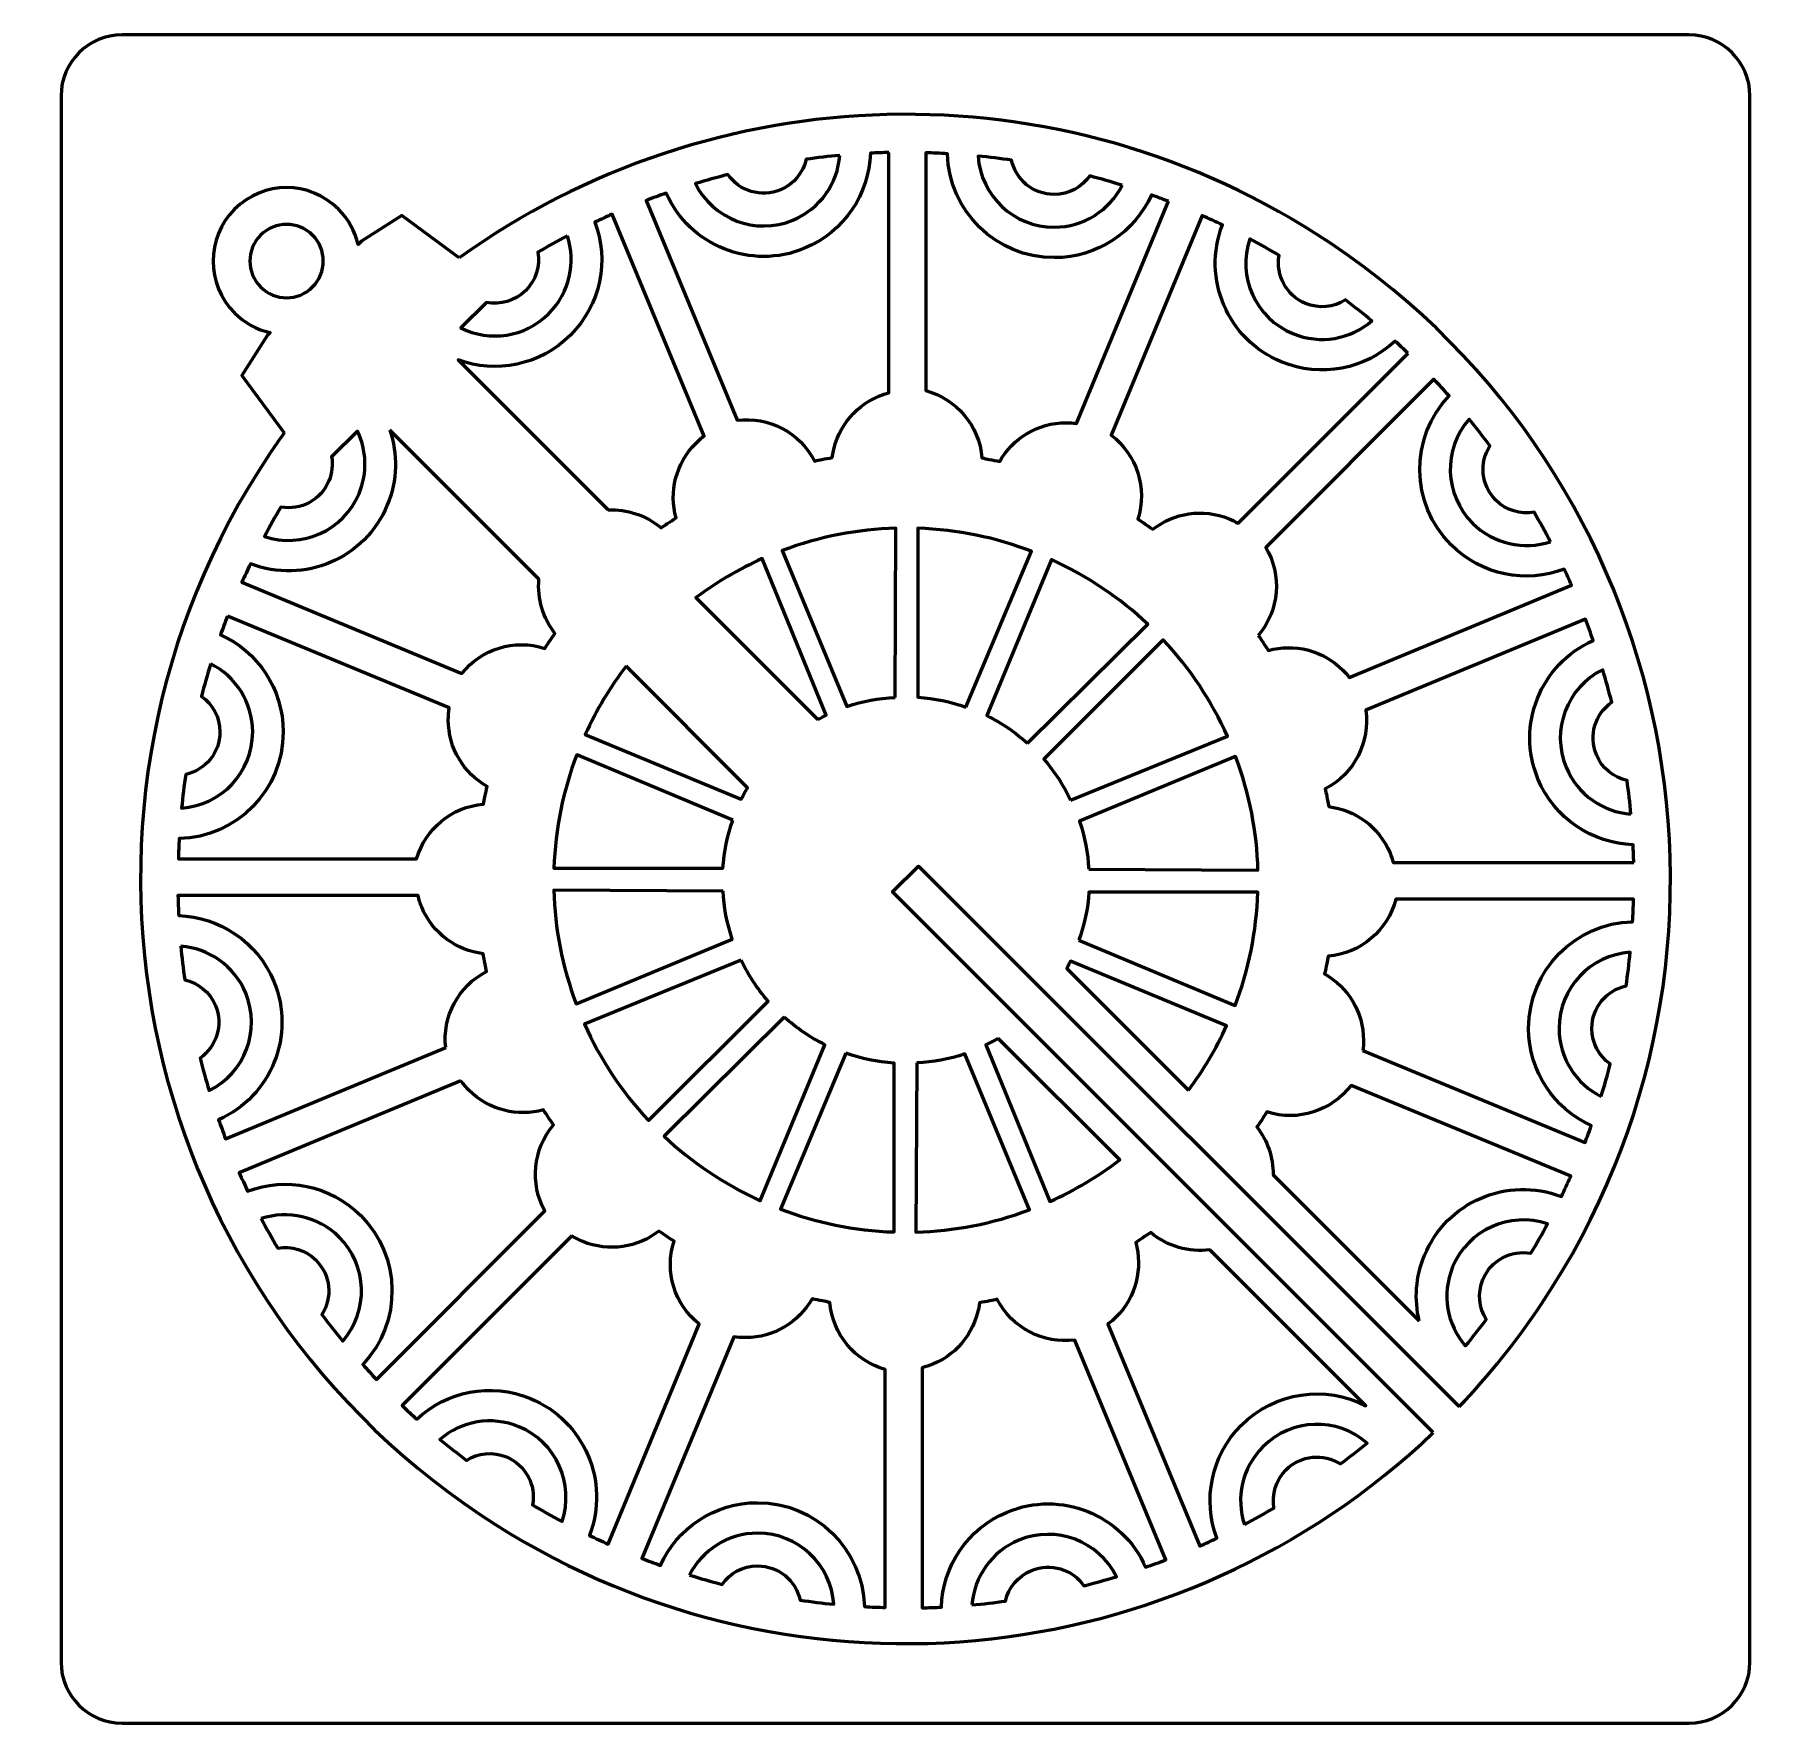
# Model space of a CAD drawing. Header units: centimetres. Extents: x -7.1 to 7.1, y -6.9 to 6.9.
import ezdxf

# ---------------------------------------------------------------- set-up
doc = ezdxf.new("R2010")
doc.units = ezdxf.units.CM
doc.header["$MEASUREMENT"] = 0
doc.layers.add('Layer 1', color=7, linetype='Continuous')

msp = doc.modelspace()

# ---------------------------------------------------------------- linework, layer by layer
at = {"layer": 'Layer 1', "color": 1, "lineweight": 53}
msp.add_open_spline([(-6.9, -6.4), (-6.9, -6.4), (-6.9, 6.4), (-6.9, 6.4), (-6.9, 6.4), (-6.9, 6.67609), (-6.67609, 6.9), (-6.4, 6.9), (-6.4, 6.9), (-6.4, 6.9), (6.4, 6.9), (6.4, 6.9), (6.4, 6.9), (6.67609, 6.9), (6.9, 6.67609), (6.9, 6.4), (6.9, 6.4), (6.9, 6.4), (6.9, -6.4), (6.9, -6.4), (6.9, -6.4), (6.9, -6.67609), (6.67609, -6.9), (6.4, -6.9), (6.4, -6.9), (6.4, -6.9), (-6.4, -6.9), (-6.4, -6.9), (-6.4, -6.9), (-6.67609, -6.9), (-6.9, -6.67609), (-6.9, -6.4)], degree=3, knots=[0, 0, 0, 0, 0.11111111, 0.11111111, 0.11111111, 0.11111111, 0.22222222, 0.22222222, 0.22222222, 0.22222222, 0.33333333, 0.33333333, 0.33333333, 0.33333333, 0.44444444, 0.44444444, 0.44444444, 0.44444444, 0.55555556, 0.55555556, 0.55555556, 0.55555556, 0.66666667, 0.66666667, 0.66666667, 0.66666667, 0.77777778, 0.77777778, 0.77777778, 0.77777778, 1, 1, 1, 1], dxfattribs=at)
at = {"layer": 'Layer 1', "color": 3, "lineweight": 53}
for points in [[(4.52467, -4.31255), (4.76829, -4.05638), (4.99361, -3.77625), (5.19668, -3.47233), (5.19668, -3.47233), (7.11407, -0.60276), (6.34188, 3.27929), (3.47232, 5.19667), (3.47232, 5.19667), (1.24516, 6.68481), (-1.59176, 6.55254), (-3.64675, 5.07719)], [(-5.07625, 3.64548), (-5.11711, 3.58853), (-5.15745, 3.53103), (-5.19668, 3.47231), (-5.19668, 3.47231), (-7.11407, 0.60273), (-6.34188, -3.27931), (-3.47232, -5.19669), (-3.47232, -5.19669), (-0.99298, -6.85332), (2.24196, -6.50185), (4.31269, -4.52484)]]:
    msp.add_open_spline(points, degree=3, knots=[0, 0, 0, 0, 0.25, 0.25, 0.25, 0.25, 0.5, 0.5, 0.5, 0.5, 1, 1, 1, 1], dxfattribs=at)
at = {"layer": 'Layer 1', "lineweight": 53}
for points, knots in [([(-0.135, 5.93775), (-0.135, 5.93775), (-0.135, 3.97382), (-0.135, 3.97382), (-0.135, 3.97382), (-0.16273, 3.96662), (-0.1903, 3.95743), (-0.21753, 3.94615), (-0.21753, 3.94615), (-0.43295, 3.85693), (-0.57172, 3.66089), (-0.59796, 3.44484), (-0.59796, 3.44484), (-0.6264, 3.43985), (-0.65486, 3.43451), (-0.68328, 3.4288), (-0.68328, 3.4288), (-0.7033, 3.42479), (-0.72331, 3.42058), (-0.74331, 3.41621), (-0.74331, 3.41621), (-0.86427, 3.65184), (-1.11941, 3.78148), (-1.37454, 3.74959), (-1.37454, 3.74959), (-1.37454, 3.74959), (-2.11876, 5.54629), (-2.11876, 5.54629), (-2.11876, 5.54629), (-2.06445, 5.56705), (-2.01001, 5.58696), (-1.95548, 5.60603), (-1.95548, 5.60603), (-1.7639, 5.1753), (-1.26269, 4.97345), (-0.82456, 5.15494), (-0.82456, 5.15494), (-0.49809, 5.29017), (-0.29736, 5.60075), (-0.28626, 5.93235), (-0.28626, 5.93235), (-0.23579, 5.93479), (-0.18537, 5.9366), (-0.135, 5.93775)], [0, 0, 0, 0, 0.08333333, 0.08333333, 0.08333333, 0.08333333, 0.16666667, 0.16666667, 0.16666667, 0.16666667, 0.25, 0.25, 0.25, 0.25, 0.33333333, 0.33333333, 0.33333333, 0.33333333, 0.41666667, 0.41666667, 0.41666667, 0.41666667, 0.5, 0.5, 0.5, 0.5, 0.58333333, 0.58333333, 0.58333333, 0.58333333, 0.66666667, 0.66666667, 0.66666667, 0.66666667, 0.75, 0.75, 0.75, 0.75, 0.83333333, 0.83333333, 0.83333333, 0.83333333, 1, 1, 1, 1]), ([(-0.53674, 5.91475), (-0.55378, 5.68762), (-0.69511, 5.47818), (-0.91989, 5.38506), (-0.91989, 5.38506), (-1.22481, 5.25879), (-1.57248, 5.39237), (-1.71678, 5.68381), (-1.71678, 5.68381), (-1.6283, 5.71065), (-1.53958, 5.73513), (-1.4507, 5.75768), (-1.4507, 5.75768), (-1.35728, 5.62313), (-1.17977, 5.56691), (-1.02225, 5.63215), (-1.02225, 5.63215), (-0.91115, 5.67817), (-0.83577, 5.77396), (-0.81119, 5.88298), (-0.81119, 5.88298), (-0.7197, 5.89574), (-0.6282, 5.90639), (-0.53674, 5.91475)], [0, 0, 0, 0, 0.14285714, 0.14285714, 0.14285714, 0.14285714, 0.28571429, 0.28571429, 0.28571429, 0.28571429, 0.42857143, 0.42857143, 0.42857143, 0.42857143, 0.57142857, 0.57142857, 0.57142857, 0.57142857, 0.71428571, 0.71428571, 0.71428571, 0.71428571, 1, 1, 1, 1]), ([(2.14828, 5.53917), (2.14828, 5.53917), (1.39642, 3.72399), (1.39642, 3.72399), (1.39642, 3.72399), (1.36914, 3.72764), (1.34132, 3.72955), (1.31303, 3.72955), (1.31303, 3.72955), (1.07988, 3.72954), (0.87665, 3.60153), (0.76974, 3.41197), (0.76974, 3.41197), (0.74154, 3.41825), (0.7132, 3.4242), (0.68476, 3.4298), (0.68476, 3.4298), (0.66472, 3.43376), (0.64464, 3.43753), (0.62448, 3.44113), (0.62448, 3.44113), (0.60279, 3.7065), (0.41486, 3.92483), (0.165, 3.99178), (0.165, 3.99178), (0.165, 3.99178), (0.165, 5.93556), (0.165, 5.93556), (0.165, 5.93556), (0.22444, 5.93396), (0.28363, 5.93148), (0.3426, 5.92815), (0.3426, 5.92815), (0.35476, 5.45689), (0.74057, 5.07861), (1.21481, 5.07861), (1.21481, 5.07861), (1.56817, 5.07861), (1.87249, 5.28875), (2.00963, 5.59084), (2.00963, 5.59084), (2.05613, 5.57417), (2.10234, 5.55694), (2.14828, 5.53917)], [0, 0, 0, 0, 0.08333333, 0.08333333, 0.08333333, 0.08333333, 0.16666667, 0.16666667, 0.16666667, 0.16666667, 0.25, 0.25, 0.25, 0.25, 0.33333333, 0.33333333, 0.33333333, 0.33333333, 0.41666667, 0.41666667, 0.41666667, 0.41666667, 0.5, 0.5, 0.5, 0.5, 0.58333333, 0.58333333, 0.58333333, 0.58333333, 0.66666667, 0.66666667, 0.66666667, 0.66666667, 0.75, 0.75, 0.75, 0.75, 0.83333333, 0.83333333, 0.83333333, 0.83333333, 1, 1, 1, 1]), ([(1.77148, 5.67044), (1.66881, 5.46714), (1.45811, 5.32771), (1.21478, 5.32771), (1.21478, 5.32771), (0.88475, 5.32772), (0.61469, 5.58417), (0.5929, 5.90866), (0.5929, 5.90866), (0.68492, 5.89962), (0.77626, 5.88826), (0.86698, 5.87509), (0.86698, 5.87509), (0.90181, 5.71503), (1.0443, 5.59516), (1.21478, 5.59516), (1.21478, 5.59516), (1.33504, 5.59515), (1.44134, 5.65481), (1.50576, 5.74612), (1.50576, 5.74612), (1.59518, 5.72289), (1.68379, 5.69771), (1.77148, 5.67044)], [0, 0, 0, 0, 0.14285714, 0.14285714, 0.14285714, 0.14285714, 0.28571429, 0.28571429, 0.28571429, 0.28571429, 0.42857143, 0.42857143, 0.42857143, 0.42857143, 0.57142857, 0.57142857, 0.57142857, 0.57142857, 0.71428571, 0.71428571, 0.71428571, 0.71428571, 1, 1, 1, 1]), ([(-3.64675, 5.07719), (-3.64675, 5.07719), (-4.11494, 5.42309), (-4.11494, 5.42309), (-4.11494, 5.42309), (-4.11494, 5.42309), (-4.44446, 5.2138), (-4.44446, 5.2138), (-4.44446, 5.2138), (-4.44446, 5.2138), (-4.47244, 5.18583), (-4.47244, 5.18583), (-4.47244, 5.18583), (-4.49679, 5.29186), (-4.55022, 5.39258), (-4.63282, 5.47517), (-4.63282, 5.47517), (-4.86709, 5.70944), (-5.24706, 5.70943), (-5.48135, 5.47515), (-5.48135, 5.47515), (-5.71561, 5.24088), (-5.71561, 4.86091), (-5.48135, 4.62665), (-5.48135, 4.62665), (-5.39875, 4.54405), (-5.29804, 4.49061), (-5.192, 4.46626), (-5.192, 4.46626), (-5.192, 4.46626), (-5.21377, 4.44449), (-5.21377, 4.44449), (-5.21377, 4.44449), (-5.21377, 4.44449), (-5.42309, 4.11493), (-5.42309, 4.11493), (-5.42309, 4.11493), (-5.42309, 4.11493), (-5.07625, 3.64548), (-5.07625, 3.64548)], [0, 0, 0, 0, 0.09090909, 0.09090909, 0.09090909, 0.09090909, 0.18181818, 0.18181818, 0.18181818, 0.18181818, 0.27272727, 0.27272727, 0.27272727, 0.27272727, 0.36363636, 0.36363636, 0.36363636, 0.36363636, 0.45454545, 0.45454545, 0.45454545, 0.45454545, 0.54545455, 0.54545455, 0.54545455, 0.54545455, 0.63636364, 0.63636364, 0.63636364, 0.63636364, 0.72727273, 0.72727273, 0.72727273, 0.72727273, 0.81818182, 0.81818182, 0.81818182, 0.81818182, 1, 1, 1, 1]), ([(-2.42975, 3.01664), (-2.42975, 3.01664), (-3.64719, 4.23407), (-3.64719, 4.23407), (-3.64719, 4.23407), (-3.64719, 4.23407), (-3.65605, 4.24294), (-3.65605, 4.24294), (-3.65605, 4.24294), (-3.34679, 4.12942), (-2.98618, 4.19675), (-2.7379, 4.44503), (-2.7379, 4.44503), (-2.48803, 4.6949), (-2.42144, 5.05865), (-2.53807, 5.36925), (-2.53807, 5.36925), (-2.49121, 5.39138), (-2.44413, 5.41286), (-2.39684, 5.4337), (-2.39684, 5.4337), (-2.39684, 5.4337), (-1.64562, 3.62009), (-1.64562, 3.62009), (-1.64562, 3.62009), (-1.66965, 3.6022), (-1.69268, 3.58237), (-1.7145, 3.56056), (-1.7145, 3.56056), (-1.87936, 3.39569), (-1.93255, 3.16146), (-1.87412, 2.95182), (-1.87412, 2.95182), (-1.89849, 2.93633), (-1.92274, 2.9205), (-1.94681, 2.90434), (-1.94681, 2.90434), (-1.96376, 2.89298), (-1.98066, 2.88144), (-1.99745, 2.86973), (-1.99745, 2.86973), (-2.12133, 2.9749), (-2.27661, 3.02385), (-2.42975, 3.01664)], [0, 0, 0, 0, 0.08333333, 0.08333333, 0.08333333, 0.08333333, 0.16666667, 0.16666667, 0.16666667, 0.16666667, 0.25, 0.25, 0.25, 0.25, 0.33333333, 0.33333333, 0.33333333, 0.33333333, 0.41666667, 0.41666667, 0.41666667, 0.41666667, 0.5, 0.5, 0.5, 0.5, 0.58333333, 0.58333333, 0.58333333, 0.58333333, 0.66666667, 0.66666667, 0.66666667, 0.66666667, 0.75, 0.75, 0.75, 0.75, 0.83333333, 0.83333333, 0.83333333, 0.83333333, 1, 1, 1, 1]), ([(4.10667, 4.29758), (4.10667, 4.29758), (2.71698, 2.90789), (2.71698, 2.90789), (2.71698, 2.90789), (2.69383, 2.92121), (2.66955, 2.9332), (2.64422, 2.9437), (2.64422, 2.9437), (2.42881, 3.03292), (2.19206, 2.99242), (2.02073, 2.85821), (2.02073, 2.85821), (1.99709, 2.8748), (1.97319, 2.89114), (1.94905, 2.90721), (1.94905, 2.90721), (1.93206, 2.91852), (1.91494, 2.9297), (1.89771, 2.94073), (1.89771, 2.94073), (1.97959, 3.19536), (1.8883, 3.47029), (1.68112, 3.62742), (1.68112, 3.62742), (1.68112, 3.62742), (2.42468, 5.4225), (2.42468, 5.4225), (2.42468, 5.4225), (2.48001, 5.39784), (2.53479, 5.37245), (2.58902, 5.34632), (2.58902, 5.34632), (2.4199, 4.90627), (2.63159, 4.40915), (3.06972, 4.22767), (3.06972, 4.22767), (3.39619, 4.09244), (3.75775, 4.17011), (4.00006, 4.39674), (4.00006, 4.39674), (4.03606, 4.36408), (4.0716, 4.33103), (4.10667, 4.29758)], [0, 0, 0, 0, 0.08333333, 0.08333333, 0.08333333, 0.08333333, 0.16666667, 0.16666667, 0.16666667, 0.16666667, 0.25, 0.25, 0.25, 0.25, 0.33333333, 0.33333333, 0.33333333, 0.33333333, 0.41666667, 0.41666667, 0.41666667, 0.41666667, 0.5, 0.5, 0.5, 0.5, 0.58333333, 0.58333333, 0.58333333, 0.58333333, 0.66666667, 0.66666667, 0.66666667, 0.66666667, 0.75, 0.75, 0.75, 0.75, 0.83333333, 0.83333333, 0.83333333, 0.83333333, 1, 1, 1, 1]), ([(-5.26922, 5.26303), (-5.15208, 5.38017), (-4.96209, 5.38016), (-4.84495, 5.26303), (-4.84495, 5.26303), (-4.72781, 5.14589), (-4.72781, 4.9559), (-4.84495, 4.83876), (-4.84495, 4.83876), (-4.96209, 4.72163), (-5.15208, 4.72162), (-5.26922, 4.83876), (-5.26922, 4.83876), (-5.38635, 4.9559), (-5.38635, 5.1459), (-5.26922, 5.26303)], [0, 0, 0, 0, 0.2, 0.2, 0.2, 0.2, 0.4, 0.4, 0.4, 0.4, 0.6, 0.6, 0.6, 0.6, 1, 1, 1, 1]), ([(-2.76275, 5.25714), (-2.69159, 5.04078), (-2.742, 4.7932), (-2.91406, 4.62114), (-2.91406, 4.62114), (-3.10841, 4.4268), (-3.39912, 4.38767), (-3.63233, 4.50364), (-3.63233, 4.50364), (-3.63233, 4.50364), (-3.42298, 4.71257), (-3.42298, 4.71257), (-3.42298, 4.71257), (-3.31076, 4.69079), (-3.19008, 4.72334), (-3.10316, 4.81026), (-3.10316, 4.81026), (-3.01813, 4.89529), (-2.98514, 5.01264), (-3.00415, 5.12276), (-3.00415, 5.12276), (-2.92451, 5.16956), (-2.84405, 5.21441), (-2.76275, 5.25714)], [0, 0, 0, 0, 0.14285714, 0.14285714, 0.14285714, 0.14285714, 0.28571429, 0.28571429, 0.28571429, 0.28571429, 0.42857143, 0.42857143, 0.42857143, 0.42857143, 0.57142857, 0.57142857, 0.57142857, 0.57142857, 0.71428571, 0.71428571, 0.71428571, 0.71428571, 1, 1, 1, 1]), ([(3.16503, 4.45781), (2.86013, 4.58411), (2.70876, 4.92439), (2.81279, 5.23253), (2.81279, 5.23253), (2.89435, 5.18896), (2.97438, 5.14352), (3.05317, 5.09662), (3.05317, 5.09662), (3.0241, 4.93541), (3.10986, 4.77014), (3.26738, 4.70489), (3.26738, 4.70489), (3.37847, 4.65888), (3.49951, 4.67331), (3.59398, 4.73301), (3.59398, 4.73301), (3.66769, 4.67733), (3.73993, 4.62017), (3.81051, 4.56142), (3.81051, 4.56142), (3.63785, 4.41287), (3.38983, 4.3647), (3.16503, 4.45781)], [0, 0, 0, 0, 0.14285714, 0.14285714, 0.14285714, 0.14285714, 0.28571429, 0.28571429, 0.28571429, 0.28571429, 0.42857143, 0.42857143, 0.42857143, 0.42857143, 0.57142857, 0.57142857, 0.57142857, 0.57142857, 0.71428571, 0.71428571, 0.71428571, 0.71428571, 1, 1, 1, 1]), ([(2.88251, 1.99119), (3.05614, 2.19573), (3.0766, 2.48586), (2.94395, 2.71059), (2.94395, 2.71059), (2.94395, 2.71059), (4.31746, 4.0841), (4.31746, 4.0841), (4.31746, 4.0841), (4.35972, 4.03958), (4.40116, 3.99458), (4.44178, 3.94911), (4.44178, 3.94911), (4.11713, 3.60727), (4.12248, 3.06698), (4.4578, 2.73164), (4.4578, 2.73164), (4.70767, 2.48177), (5.07143, 2.41518), (5.38202, 2.53182), (5.38202, 2.53182), (5.40263, 2.48818), (5.42267, 2.44434), (5.44216, 2.40033), (5.44216, 2.40033), (5.44216, 2.40033), (3.62621, 1.64814), (3.62621, 1.64814), (3.62621, 1.64814), (3.61011, 1.66902), (3.59247, 1.6891), (3.57334, 1.70825), (3.57334, 1.70825), (3.40846, 1.87311), (3.17424, 1.9263), (2.96459, 1.86786), (2.96459, 1.86786), (2.9491, 1.89224), (2.93327, 1.91648), (2.91711, 1.94056), (2.91711, 1.94056), (2.90575, 1.95751), (2.89422, 1.9744), (2.88251, 1.99119)], [0, 0, 0, 0, 0.08333333, 0.08333333, 0.08333333, 0.08333333, 0.16666667, 0.16666667, 0.16666667, 0.16666667, 0.25, 0.25, 0.25, 0.25, 0.33333333, 0.33333333, 0.33333333, 0.33333333, 0.41666667, 0.41666667, 0.41666667, 0.41666667, 0.5, 0.5, 0.5, 0.5, 0.58333333, 0.58333333, 0.58333333, 0.58333333, 0.66666667, 0.66666667, 0.66666667, 0.66666667, 0.75, 0.75, 0.75, 0.75, 0.83333333, 0.83333333, 0.83333333, 0.83333333, 1, 1, 1, 1]), ([(5.26992, 2.7565), (5.05356, 2.68533), (4.80598, 2.73574), (4.63392, 2.9078), (4.63392, 2.9078), (4.40057, 3.14117), (4.39094, 3.51347), (4.60498, 3.75833), (4.60498, 3.75833), (4.66363, 3.68687), (4.72021, 3.61427), (4.77504, 3.54078), (4.77504, 3.54078), (4.68648, 3.40298), (4.70247, 3.21747), (4.82303, 3.09691), (4.82303, 3.09691), (4.90806, 3.01188), (5.02541, 2.97889), (5.13553, 2.9979), (5.13553, 2.9979), (5.18234, 2.91825), (5.22719, 2.83779), (5.26992, 2.7565)], [0, 0, 0, 0, 0.14285714, 0.14285714, 0.14285714, 0.14285714, 0.28571429, 0.28571429, 0.28571429, 0.28571429, 0.42857143, 0.42857143, 0.42857143, 0.42857143, 0.57142857, 0.57142857, 0.57142857, 0.57142857, 0.71428571, 0.71428571, 0.71428571, 0.71428571, 1, 1, 1, 1]), ([(-4.21287, 3.66839), (-4.21287, 3.66839), (-2.99489, 2.4504), (-2.99489, 2.4504), (-2.99489, 2.4504), (-3.00974, 2.29058), (-2.96171, 2.13209), (-2.86446, 2.00796), (-2.86446, 2.00796), (-2.88105, 1.98432), (-2.8974, 1.96042), (-2.91346, 1.93627), (-2.91346, 1.93627), (-2.92477, 1.91928), (-2.93594, 1.90218), (-2.94699, 1.88493), (-2.94699, 1.88493), (-3.1968, 1.96527), (-3.46618, 1.87891), (-3.62466, 1.67996), (-3.62466, 1.67996), (-3.62466, 1.67996), (-5.42296, 2.42485), (-5.42296, 2.42485), (-5.42296, 2.42485), (-5.40012, 2.47579), (-5.37666, 2.52626), (-5.35257, 2.57625), (-5.35257, 2.57625), (-4.91253, 2.40712), (-4.4154, 2.61882), (-4.23392, 3.05695), (-4.23392, 3.05695), (-4.15, 3.25955), (-4.14809, 3.47565), (-4.21287, 3.66839)], [0, 0, 0, 0, 0.1, 0.1, 0.1, 0.1, 0.2, 0.2, 0.2, 0.2, 0.3, 0.3, 0.3, 0.3, 0.4, 0.4, 0.4, 0.4, 0.5, 0.5, 0.5, 0.5, 0.6, 0.6, 0.6, 0.6, 0.7, 0.7, 0.7, 0.7, 0.8, 0.8, 0.8, 0.8, 1, 1, 1, 1]), ([(-4.46406, 3.15226), (-4.59036, 2.84736), (-4.93066, 2.69598), (-5.23878, 2.80002), (-5.23878, 2.80002), (-5.1952, 2.88158), (-5.14977, 2.96161), (-5.10286, 3.04041), (-5.10286, 3.04041), (-4.94166, 3.01132), (-4.77639, 3.09709), (-4.71114, 3.2546), (-4.71114, 3.2546), (-4.68467, 3.31852), (-4.67822, 3.38573), (-4.68887, 3.44927), (-4.68887, 3.44927), (-4.68887, 3.44927), (-4.47777, 3.65992), (-4.47777, 3.65992), (-4.47777, 3.65992), (-4.40408, 3.5059), (-4.39357, 3.32244), (-4.46406, 3.15226)], [0, 0, 0, 0, 0.14285714, 0.14285714, 0.14285714, 0.14285714, 0.28571429, 0.28571429, 0.28571429, 0.28571429, 0.42857143, 0.42857143, 0.42857143, 0.42857143, 0.57142857, 0.57142857, 0.57142857, 0.57142857, 0.71428571, 0.71428571, 0.71428571, 0.71428571, 1, 1, 1, 1]), ([(-0.08542, 1.48432), (-0.21702, 1.47741), (-0.34949, 1.45298), (-0.47962, 1.40961), (-0.47962, 1.40961), (-0.47962, 1.40961), (-1.00766, 2.68441), (-1.00766, 2.68441), (-1.00766, 2.68441), (-0.70219, 2.79924), (-0.38869, 2.85865), (-0.0785, 2.86741), (-0.0785, 2.86741), (-0.0785, 2.86741), (-0.08542, 1.48432), (-0.08542, 1.48432)], [0, 0, 0, 0, 0.2, 0.2, 0.2, 0.2, 0.4, 0.4, 0.4, 0.4, 0.6, 0.6, 0.6, 0.6, 1, 1, 1, 1]), ([(0.493, 1.40454), (0.36877, 1.44853), (0.23704, 1.47665), (0.10021, 1.48638), (0.10021, 1.48638), (0.10021, 1.48638), (0.10022, 2.86621), (0.10022, 2.86621), (0.10022, 2.86621), (0.42639, 2.85539), (0.73874, 2.79031), (1.02866, 2.67969), (1.02866, 2.67969), (1.02866, 2.67969), (0.493, 1.40454), (0.493, 1.40454)], [0, 0, 0, 0, 0.2, 0.2, 0.2, 0.2, 0.4, 0.4, 0.4, 0.4, 0.6, 0.6, 0.6, 0.6, 1, 1, 1, 1]), ([(-0.71638, 1.30327), (-0.71638, 1.30327), (-1.71296, 2.29985), (-1.71296, 2.29985), (-1.71296, 2.29985), (-1.5417, 2.42781), (-1.35942, 2.53423), (-1.16984, 2.6191), (-1.16984, 2.6191), (-1.16984, 2.6191), (-0.64694, 1.33865), (-0.64694, 1.33865), (-0.64694, 1.33865), (-0.67032, 1.3275), (-0.69347, 1.3157), (-0.71638, 1.30327)], [0, 0, 0, 0, 0.2, 0.2, 0.2, 0.2, 0.4, 0.4, 0.4, 0.4, 0.6, 0.6, 0.6, 0.6, 1, 1, 1, 1]), ([(0.99686, 1.10949), (0.89892, 1.19766), (0.78797, 1.27405), (0.6653, 1.33541), (0.6653, 1.33541), (0.6653, 1.33541), (1.19333, 2.6102), (1.19333, 2.6102), (1.19333, 2.6102), (1.49052, 2.4754), (1.7542, 2.29573), (1.97972, 2.0826), (1.97972, 2.0826), (1.97972, 2.0826), (0.99686, 1.10949), (0.99686, 1.10949)], [0, 0, 0, 0, 0.2, 0.2, 0.2, 0.2, 0.4, 0.4, 0.4, 0.4, 0.6, 0.6, 0.6, 0.6, 1, 1, 1, 1]), ([(-5.54029, 2.14872), (-5.54029, 2.14872), (-3.72813, 1.39812), (-3.72813, 1.39812), (-3.72813, 1.39812), (-3.73316, 1.36624), (-3.7358, 1.33356), (-3.7358, 1.30026), (-3.7358, 1.30026), (-3.73579, 1.06711), (-3.60779, 0.86388), (-3.41822, 0.75696), (-3.41822, 0.75696), (-3.4245, 0.72876), (-3.43045, 0.70043), (-3.43606, 0.67198), (-3.43606, 0.67198), (-3.44001, 0.65195), (-3.44379, 0.63187), (-3.44739, 0.61171), (-3.44739, 0.61171), (-3.70822, 0.59039), (-3.9236, 0.40846), (-3.99447, 0.16499), (-3.99447, 0.16499), (-3.99447, 0.16499), (-5.94146, 0.16499), (-5.94146, 0.16499), (-5.94146, 0.16499), (-5.93985, 0.22013), (-5.9375, 0.27508), (-5.93441, 0.32983), (-5.93441, 0.32983), (-5.46314, 0.34198), (-5.08487, 0.72779), (-5.08485, 1.20202), (-5.08485, 1.20202), (-5.08486, 1.5554), (-5.29499, 1.85972), (-5.5971, 1.99685), (-5.5971, 1.99685), (-5.57882, 2.04782), (-5.5599, 2.09844), (-5.54029, 2.14872)], [0, 0, 0, 0, 0.08333333, 0.08333333, 0.08333333, 0.08333333, 0.16666667, 0.16666667, 0.16666667, 0.16666667, 0.25, 0.25, 0.25, 0.25, 0.33333333, 0.33333333, 0.33333333, 0.33333333, 0.41666667, 0.41666667, 0.41666667, 0.41666667, 0.5, 0.5, 0.5, 0.5, 0.58333333, 0.58333333, 0.58333333, 0.58333333, 0.66666667, 0.66666667, 0.66666667, 0.66666667, 0.75, 0.75, 0.75, 0.75, 0.83333333, 0.83333333, 0.83333333, 0.83333333, 1, 1, 1, 1]), ([(5.95037, 0.13499), (5.95037, 0.13499), (3.98493, 0.13499), (3.98493, 0.13499), (3.98493, 0.13499), (3.978, 0.16063), (3.96936, 0.1861), (3.95894, 0.21129), (3.95894, 0.21129), (3.86971, 0.42669), (3.67366, 0.56546), (3.45762, 0.5917), (3.45762, 0.5917), (3.45262, 0.62015), (3.44729, 0.6486), (3.44159, 0.67704), (3.44159, 0.67704), (3.43757, 0.69704), (3.43336, 0.71705), (3.42898, 0.73706), (3.42898, 0.73706), (3.66798, 0.85975), (3.79793, 1.12047), (3.7609, 1.37921), (3.7609, 1.37921), (3.7609, 1.37921), (5.55526, 2.12246), (5.55526, 2.12246), (5.55526, 2.12246), (5.5774, 2.06483), (5.59857, 2.00709), (5.61881, 1.94922), (5.61881, 1.94922), (5.18807, 1.75765), (4.98623, 1.25644), (5.16771, 0.81831), (5.16771, 0.81831), (5.30294, 0.49183), (5.61352, 0.29111), (5.94511, 0.28002), (5.94511, 0.28002), (5.94746, 0.23162), (5.94922, 0.18328), (5.95037, 0.13499)], [0, 0, 0, 0, 0.08333333, 0.08333333, 0.08333333, 0.08333333, 0.16666667, 0.16666667, 0.16666667, 0.16666667, 0.25, 0.25, 0.25, 0.25, 0.33333333, 0.33333333, 0.33333333, 0.33333333, 0.41666667, 0.41666667, 0.41666667, 0.41666667, 0.5, 0.5, 0.5, 0.5, 0.58333333, 0.58333333, 0.58333333, 0.58333333, 0.66666667, 0.66666667, 0.66666667, 0.66666667, 0.75, 0.75, 0.75, 0.75, 0.83333333, 0.83333333, 0.83333333, 0.83333333, 1, 1, 1, 1]), ([(1.34945, 0.64407), (1.2927, 0.76301), (1.21943, 0.87605), (1.12958, 0.97969), (1.12958, 0.97969), (1.12958, 0.97969), (2.10526, 1.95537), (2.10526, 1.95537), (2.10526, 1.95537), (2.32825, 1.7171), (2.5031, 1.4502), (2.6299, 1.16697), (2.6299, 1.16697), (2.6299, 1.16697), (1.34945, 0.64407), (1.34945, 0.64407)], [0, 0, 0, 0, 0.2, 0.2, 0.2, 0.2, 0.4, 0.4, 0.4, 0.4, 0.6, 0.6, 0.6, 0.6, 1, 1, 1, 1]), ([(-5.6767, 1.75871), (-5.4734, 1.65604), (-5.33397, 1.44534), (-5.33397, 1.20201), (-5.33397, 1.20201), (-5.33397, 0.87198), (-5.59042, 0.60191), (-5.91491, 0.58012), (-5.91491, 0.58012), (-5.90586, 0.67214), (-5.89452, 0.76347), (-5.88134, 0.85421), (-5.88134, 0.85421), (-5.72129, 0.88904), (-5.60141, 1.03152), (-5.60142, 1.202), (-5.60142, 1.202), (-5.6014, 1.32227), (-5.66106, 1.42856), (-5.75237, 1.49299), (-5.75237, 1.49299), (-5.72914, 1.5824), (-5.70397, 1.67102), (-5.6767, 1.75871)], [0, 0, 0, 0, 0.14285714, 0.14285714, 0.14285714, 0.14285714, 0.28571429, 0.28571429, 0.28571429, 0.28571429, 0.42857143, 0.42857143, 0.42857143, 0.42857143, 0.57142857, 0.57142857, 0.57142857, 0.57142857, 0.71428571, 0.71428571, 0.71428571, 0.71428571, 1, 1, 1, 1]), ([(-2.28304, 1.73856), (-2.28304, 1.73856), (-1.29062, 0.74614), (-1.29062, 0.74614), (-1.29062, 0.74614), (-1.30862, 0.71574), (-1.32565, 0.68453), (-1.34166, 0.65252), (-1.34166, 0.65252), (-1.34166, 0.65252), (-2.61646, 1.18055), (-2.61646, 1.18055), (-2.61646, 1.18055), (-2.52484, 1.38252), (-2.41252, 1.569), (-2.28304, 1.73856)], [0, 0, 0, 0, 0.2, 0.2, 0.2, 0.2, 0.4, 0.4, 0.4, 0.4, 0.6, 0.6, 0.6, 0.6, 1, 1, 1, 1]), ([(5.92753, 0.53048), (5.7004, 0.54753), (5.49095, 0.68885), (5.39783, 0.91367), (5.39783, 0.91367), (5.27156, 1.21855), (5.40514, 1.56622), (5.69658, 1.71052), (5.69658, 1.71052), (5.72343, 1.62204), (5.74791, 1.53333), (5.77045, 1.44445), (5.77045, 1.44445), (5.6359, 1.35102), (5.57968, 1.17352), (5.64493, 1.016), (5.64493, 1.016), (5.69094, 0.9049), (5.78673, 0.82952), (5.89576, 0.80493), (5.89576, 0.80493), (5.90851, 0.71345), (5.91916, 0.62195), (5.92753, 0.53048)], [0, 0, 0, 0, 0.14285714, 0.14285714, 0.14285714, 0.14285714, 0.28571429, 0.28571429, 0.28571429, 0.28571429, 0.42857143, 0.42857143, 0.42857143, 0.42857143, 0.57142857, 0.57142857, 0.57142857, 0.57142857, 0.71428571, 0.71428571, 0.71428571, 0.71428571, 1, 1, 1, 1]), ([(-1.41079, 0.48023), (-1.45478, 0.356), (-1.48291, 0.22426), (-1.49265, 0.08743), (-1.49265, 0.08743), (-1.49265, 0.08743), (-2.87246, 0.08744), (-2.87246, 0.08744), (-2.87246, 0.08744), (-2.86164, 0.4136), (-2.79656, 0.72596), (-2.68595, 1.0159), (-2.68595, 1.0159), (-2.68595, 1.0159), (-1.41079, 0.48023), (-1.41079, 0.48023)], [0, 0, 0, 0, 0.2, 0.2, 0.2, 0.2, 0.4, 0.4, 0.4, 0.4, 0.6, 0.6, 0.6, 0.6, 1, 1, 1, 1]), ([(1.49709, 0.07916), (1.49018, 0.21076), (1.46575, 0.34324), (1.42239, 0.47337), (1.42239, 0.47337), (1.42239, 0.47337), (2.69718, 1.0014), (2.69718, 1.0014), (2.69718, 1.0014), (2.81202, 0.69593), (2.87142, 0.38244), (2.88018, 0.07225), (2.88018, 0.07225), (2.88018, 0.07225), (1.49709, 0.07916), (1.49709, 0.07916)], [0, 0, 0, 0, 0.2, 0.2, 0.2, 0.2, 0.4, 0.4, 0.4, 0.4, 0.6, 0.6, 0.6, 0.6, 1, 1, 1, 1]), ([(4.31269, -4.52484), (4.31269, -4.52484), (-0.10607, -0.10608), (-0.10607, -0.10608), (-0.10607, -0.10608), (-0.10607, -0.10608), (0.10607, 0.10607), (0.10607, 0.10607), (0.10607, 0.10607), (0.10607, 0.10607), (4.52467, -4.31255), (4.52467, -4.31255)], [0, 0, 0, 0, 0.25, 0.25, 0.25, 0.25, 0.5, 0.5, 0.5, 0.5, 1, 1, 1, 1]), ([(-3.75701, -1.37762), (-3.75701, -1.37762), (-5.55591, -2.12274), (-5.55591, -2.12274), (-5.55591, -2.12274), (-5.57546, -2.07136), (-5.59425, -2.01985), (-5.61229, -1.96825), (-5.61229, -1.96825), (-5.18155, -1.77667), (-4.97971, -1.27547), (-5.1612, -0.83732), (-5.1612, -0.83732), (-5.29642, -0.51086), (-5.607, -0.31013), (-5.9386, -0.29904), (-5.9386, -0.29904), (-5.94125, -0.2443), (-5.94315, -0.18963), (-5.94428, -0.13501), (-5.94428, -0.13501), (-5.94428, -0.13501), (-3.98323, -0.13501), (-3.98323, -0.13501), (-3.98323, -0.13501), (-3.97564, -0.16705), (-3.96541, -0.19891), (-3.95241, -0.23031), (-3.95241, -0.23031), (-3.86318, -0.44571), (-3.66714, -0.58449), (-3.4511, -0.61073), (-3.4511, -0.61073), (-3.44611, -0.63917), (-3.44076, -0.66763), (-3.43506, -0.69606), (-3.43506, -0.69606), (-3.43104, -0.71608), (-3.42684, -0.73608), (-3.42246, -0.75608), (-3.42246, -0.75608), (-3.65511, -0.87552), (-3.78446, -1.12575), (-3.75701, -1.37762)], [0, 0, 0, 0, 0.08333333, 0.08333333, 0.08333333, 0.08333333, 0.16666667, 0.16666667, 0.16666667, 0.16666667, 0.25, 0.25, 0.25, 0.25, 0.33333333, 0.33333333, 0.33333333, 0.33333333, 0.41666667, 0.41666667, 0.41666667, 0.41666667, 0.5, 0.5, 0.5, 0.5, 0.58333333, 0.58333333, 0.58333333, 0.58333333, 0.66666667, 0.66666667, 0.66666667, 0.66666667, 0.75, 0.75, 0.75, 0.75, 0.83333333, 0.83333333, 0.83333333, 0.83333333, 1, 1, 1, 1]), ([(-1.49057, -0.09819), (-1.48367, -0.22979), (-1.45923, -0.36227), (-1.41587, -0.4924), (-1.41587, -0.4924), (-1.41587, -0.4924), (-2.69066, -1.02043), (-2.69066, -1.02043), (-2.69066, -1.02043), (-2.8055, -0.71496), (-2.8649, -0.40146), (-2.87367, -0.09128), (-2.87367, -0.09128), (-2.87367, -0.09128), (-1.49057, -0.09819), (-1.49057, -0.09819)], [0, 0, 0, 0, 0.2, 0.2, 0.2, 0.2, 0.4, 0.4, 0.4, 0.4, 0.6, 0.6, 0.6, 0.6, 1, 1, 1, 1]), ([(1.41731, -0.49926), (1.4613, -0.37502), (1.48943, -0.24329), (1.49916, -0.10647), (1.49916, -0.10647), (1.49916, -0.10647), (2.87898, -0.10647), (2.87898, -0.10647), (2.87898, -0.10647), (2.86817, -0.43263), (2.80308, -0.74499), (2.69247, -1.03492), (2.69247, -1.03492), (2.69247, -1.03492), (1.41731, -0.49926), (1.41731, -0.49926)], [0, 0, 0, 0, 0.2, 0.2, 0.2, 0.2, 0.4, 0.4, 0.4, 0.4, 0.6, 0.6, 0.6, 0.6, 1, 1, 1, 1]), ([(3.73688, -1.40176), (3.74047, -1.37478), (3.74231, -1.34725), (3.74232, -1.31929), (3.74232, -1.31929), (3.74231, -1.08613), (3.61431, -0.8829), (3.42474, -0.77599), (3.42474, -0.77599), (3.43102, -0.74779), (3.43697, -0.71946), (3.44258, -0.69101), (3.44258, -0.69101), (3.44653, -0.67098), (3.45031, -0.65089), (3.45391, -0.63074), (3.45391, -0.63074), (3.72148, -0.60886), (3.94119, -0.41797), (4.00616, -0.16501), (4.00616, -0.16501), (4.00616, -0.16501), (5.9485, -0.16501), (5.9485, -0.16501), (5.9485, -0.16501), (5.9469, -0.22653), (5.94437, -0.28782), (5.94093, -0.34885), (5.94093, -0.34885), (5.46966, -0.36101), (5.09139, -0.74682), (5.09138, -1.22106), (5.09138, -1.22106), (5.09138, -1.57443), (5.30151, -1.87873), (5.60362, -2.01588), (5.60362, -2.01588), (5.58705, -2.0621), (5.56993, -2.10804), (5.55227, -2.15371), (5.55227, -2.15371), (5.55227, -2.15371), (3.73688, -1.40176), (3.73688, -1.40176)], [0, 0, 0, 0, 0.08333333, 0.08333333, 0.08333333, 0.08333333, 0.16666667, 0.16666667, 0.16666667, 0.16666667, 0.25, 0.25, 0.25, 0.25, 0.33333333, 0.33333333, 0.33333333, 0.33333333, 0.41666667, 0.41666667, 0.41666667, 0.41666667, 0.5, 0.5, 0.5, 0.5, 0.58333333, 0.58333333, 0.58333333, 0.58333333, 0.66666667, 0.66666667, 0.66666667, 0.66666667, 0.75, 0.75, 0.75, 0.75, 0.83333333, 0.83333333, 0.83333333, 0.83333333, 1, 1, 1, 1]), ([(-5.92101, -0.54951), (-5.69388, -0.56656), (-5.48443, -0.70788), (-5.39133, -0.93268), (-5.39133, -0.93268), (-5.26504, -1.23758), (-5.39861, -1.58524), (-5.69006, -1.72955), (-5.69006, -1.72955), (-5.71691, -1.64107), (-5.74139, -1.55236), (-5.76393, -1.46347), (-5.76393, -1.46347), (-5.62938, -1.37005), (-5.57316, -1.19255), (-5.63841, -1.03502), (-5.63841, -1.03502), (-5.68442, -0.92392), (-5.78021, -0.84855), (-5.88924, -0.82396), (-5.88924, -0.82396), (-5.90199, -0.73247), (-5.91264, -0.64097), (-5.92101, -0.54951)], [0, 0, 0, 0, 0.14285714, 0.14285714, 0.14285714, 0.14285714, 0.28571429, 0.28571429, 0.28571429, 0.28571429, 0.42857143, 0.42857143, 0.42857143, 0.42857143, 0.57142857, 0.57142857, 0.57142857, 0.57142857, 0.71428571, 0.71428571, 0.71428571, 0.71428571, 1, 1, 1, 1]), ([(-1.34293, -0.6631), (-1.28618, -0.78204), (-1.21291, -0.89508), (-1.12306, -0.99871), (-1.12306, -0.99871), (-1.12306, -0.99871), (-2.09874, -1.9744), (-2.09874, -1.9744), (-2.09874, -1.9744), (-2.32173, -1.73613), (-2.49658, -1.46922), (-2.62337, -1.18599), (-2.62337, -1.18599), (-2.62337, -1.18599), (-1.34293, -0.6631), (-1.34293, -0.6631)], [0, 0, 0, 0, 0.2, 0.2, 0.2, 0.2, 0.4, 0.4, 0.4, 0.4, 0.6, 0.6, 0.6, 0.6, 1, 1, 1, 1]), ([(2.31314, -1.72626), (2.31314, -1.72626), (1.31717, -0.73028), (1.31717, -0.73028), (1.31717, -0.73028), (1.3279, -0.71101), (1.33824, -0.69144), (1.34818, -0.67155), (1.34818, -0.67155), (1.34818, -0.67155), (2.62298, -1.19958), (2.62298, -1.19958), (2.62298, -1.19958), (2.53698, -1.38919), (2.43271, -1.56514), (2.31314, -1.72626)], [0, 0, 0, 0, 0.2, 0.2, 0.2, 0.2, 0.4, 0.4, 0.4, 0.4, 0.6, 0.6, 0.6, 0.6, 1, 1, 1, 1]), ([(5.68322, -1.77773), (5.47991, -1.67506), (5.34049, -1.46436), (5.34049, -1.22104), (5.34049, -1.22104), (5.34049, -0.89101), (5.59694, -0.62094), (5.92142, -0.59913), (5.92142, -0.59913), (5.91239, -0.69115), (5.90104, -0.78249), (5.88785, -0.87323), (5.88785, -0.87323), (5.72781, -0.90806), (5.60793, -1.05055), (5.60793, -1.22104), (5.60793, -1.22104), (5.60792, -1.34129), (5.66758, -1.44759), (5.75889, -1.51202), (5.75889, -1.51202), (5.73566, -1.60143), (5.71049, -1.69004), (5.68322, -1.77773)], [0, 0, 0, 0, 0.14285714, 0.14285714, 0.14285714, 0.14285714, 0.28571429, 0.28571429, 0.28571429, 0.28571429, 0.42857143, 0.42857143, 0.42857143, 0.42857143, 0.57142857, 0.57142857, 0.57142857, 0.57142857, 0.71428571, 0.71428571, 0.71428571, 0.71428571, 1, 1, 1, 1]), ([(-0.99034, -1.12852), (-0.8924, -1.21669), (-0.78145, -1.29308), (-0.65878, -1.35444), (-0.65878, -1.35444), (-0.65878, -1.35444), (-1.18681, -2.62923), (-1.18681, -2.62923), (-1.18681, -2.62923), (-1.484, -2.49443), (-1.74768, -2.31476), (-1.97322, -2.10161), (-1.97322, -2.10161), (-1.97322, -2.10161), (-0.99034, -1.12852), (-0.99034, -1.12852)], [0, 0, 0, 0, 0.2, 0.2, 0.2, 0.2, 0.4, 0.4, 0.4, 0.4, 0.6, 0.6, 0.6, 0.6, 1, 1, 1, 1]), ([(0.75807, -1.30255), (0.75807, -1.30255), (1.75107, -2.29555), (1.75107, -2.29555), (1.75107, -2.29555), (1.57167, -2.43307), (1.37977, -2.54661), (1.17974, -2.63615), (1.17974, -2.63615), (1.17974, -2.63615), (0.65685, -1.3557), (0.65685, -1.3557), (0.65685, -1.3557), (0.69111, -1.33936), (0.72487, -1.32164), (0.75807, -1.30255)], [0, 0, 0, 0, 0.2, 0.2, 0.2, 0.2, 0.4, 0.4, 0.4, 0.4, 0.6, 0.6, 0.6, 0.6, 1, 1, 1, 1]), ([(-0.48648, -1.42356), (-0.36225, -1.46755), (-0.23052, -1.49568), (-0.09369, -1.50541), (-0.09369, -1.50541), (-0.09369, -1.50541), (-0.09369, -2.88523), (-0.09369, -2.88523), (-0.09369, -2.88523), (-0.41986, -2.87442), (-0.73222, -2.80934), (-1.02215, -2.69873), (-1.02215, -2.69873), (-1.02215, -2.69873), (-0.48648, -1.42356), (-0.48648, -1.42356)], [0, 0, 0, 0, 0.2, 0.2, 0.2, 0.2, 0.4, 0.4, 0.4, 0.4, 0.6, 0.6, 0.6, 0.6, 1, 1, 1, 1]), ([(0.09194, -1.50335), (0.22354, -1.49644), (0.35601, -1.47201), (0.48614, -1.42864), (0.48614, -1.42864), (0.48614, -1.42864), (1.01418, -2.70344), (1.01418, -2.70344), (1.01418, -2.70344), (0.70871, -2.81827), (0.39521, -2.87767), (0.08502, -2.88643), (0.08502, -2.88643), (0.08502, -2.88643), (0.09194, -1.50335), (0.09194, -1.50335)], [0, 0, 0, 0, 0.2, 0.2, 0.2, 0.2, 0.4, 0.4, 0.4, 0.4, 0.6, 0.6, 0.6, 0.6, 1, 1, 1, 1]), ([(-3.63207, -1.65059), (-3.61271, -1.67744), (-3.59097, -1.70311), (-3.56682, -1.72727), (-3.56682, -1.72727), (-3.40194, -1.89214), (-3.16772, -1.94532), (-2.95807, -1.88689), (-2.95807, -1.88689), (-2.94258, -1.91126), (-2.92675, -1.93551), (-2.91059, -1.95959), (-2.91059, -1.95959), (-2.89923, -1.97654), (-2.88769, -1.99342), (-2.87599, -2.01022), (-2.87599, -2.01022), (-3.04546, -2.20987), (-3.06903, -2.49105), (-2.9467, -2.71337), (-2.9467, -2.71337), (-2.9467, -2.71337), (-4.32335, -4.09001), (-4.32335, -4.09001), (-4.32335, -4.09001), (-4.36132, -4.04978), (-4.39862, -4.00914), (-4.43526, -3.96814), (-4.43526, -3.96814), (-4.11061, -3.62629), (-4.11595, -3.086), (-4.45128, -2.75067), (-4.45128, -2.75067), (-4.70115, -2.5008), (-5.06491, -2.43421), (-5.3755, -2.55085), (-5.3755, -2.55085), (-5.39898, -2.50114), (-5.42173, -2.4512), (-5.44373, -2.40101), (-5.44373, -2.40101), (-5.44373, -2.40101), (-3.63207, -1.65059), (-3.63207, -1.65059)], [0, 0, 0, 0, 0.08333333, 0.08333333, 0.08333333, 0.08333333, 0.16666667, 0.16666667, 0.16666667, 0.16666667, 0.25, 0.25, 0.25, 0.25, 0.33333333, 0.33333333, 0.33333333, 0.33333333, 0.41666667, 0.41666667, 0.41666667, 0.41666667, 0.5, 0.5, 0.5, 0.5, 0.58333333, 0.58333333, 0.58333333, 0.58333333, 0.66666667, 0.66666667, 0.66666667, 0.66666667, 0.75, 0.75, 0.75, 0.75, 0.83333333, 0.83333333, 0.83333333, 0.83333333, 1, 1, 1, 1]), ([(4.19741, -3.61053), (4.19741, -3.61053), (3.00404, -2.41715), (3.00404, -2.41715), (3.00404, -2.41715), (3.00517, -2.27539), (2.9576, -2.13757), (2.87098, -2.02699), (2.87098, -2.02699), (2.88757, -2.00334), (2.90392, -1.97944), (2.91998, -1.9553), (2.91998, -1.9553), (2.93129, -1.93831), (2.94248, -1.9212), (2.95351, -1.90396), (2.95351, -1.90396), (3.20843, -1.98593), (3.48369, -1.89434), (3.64073, -1.68664), (3.64073, -1.68664), (3.64073, -1.68664), (5.43564, -2.43012), (5.43564, -2.43012), (5.43564, -2.43012), (5.41087, -2.48573), (5.38534, -2.54079), (5.35909, -2.59528), (5.35909, -2.59528), (4.91905, -2.42615), (4.42192, -2.63784), (4.24044, -3.07597), (4.24044, -3.07597), (4.16752, -3.25202), (4.15654, -3.43827), (4.19741, -3.61053)], [0, 0, 0, 0, 0.1, 0.1, 0.1, 0.1, 0.2, 0.2, 0.2, 0.2, 0.3, 0.3, 0.3, 0.3, 0.4, 0.4, 0.4, 0.4, 0.5, 0.5, 0.5, 0.5, 0.6, 0.6, 0.6, 0.6, 0.7, 0.7, 0.7, 0.7, 0.8, 0.8, 0.8, 0.8, 1, 1, 1, 1]), ([(-5.2634, -2.77552), (-5.04704, -2.70436), (-4.79946, -2.75477), (-4.6274, -2.92683), (-4.6274, -2.92683), (-4.39405, -3.1602), (-4.38442, -3.5325), (-4.59846, -3.77736), (-4.59846, -3.77736), (-4.65711, -3.70589), (-4.71369, -3.63329), (-4.76852, -3.5598), (-4.76852, -3.5598), (-4.67996, -3.422), (-4.69595, -3.23649), (-4.81651, -3.11593), (-4.81651, -3.11593), (-4.90154, -3.0309), (-5.01889, -2.99792), (-5.12901, -3.01692), (-5.12901, -3.01692), (-5.17582, -2.93728), (-5.22067, -2.85682), (-5.2634, -2.77552)], [0, 0, 0, 0, 0.14285714, 0.14285714, 0.14285714, 0.14285714, 0.28571429, 0.28571429, 0.28571429, 0.28571429, 0.42857143, 0.42857143, 0.42857143, 0.42857143, 0.57142857, 0.57142857, 0.57142857, 0.57142857, 0.71428571, 0.71428571, 0.71428571, 0.71428571, 1, 1, 1, 1]), ([(4.47059, -3.17128), (4.59689, -2.86638), (4.93717, -2.71501), (5.2453, -2.81905), (5.2453, -2.81905), (5.20173, -2.90058), (5.15629, -2.98064), (5.10939, -3.05943), (5.10939, -3.05943), (4.94819, -3.03035), (4.78291, -3.11612), (4.71767, -3.27362), (4.71767, -3.27362), (4.67165, -3.38473), (4.68609, -3.50577), (4.74578, -3.60024), (4.74578, -3.60024), (4.69011, -3.67395), (4.63294, -3.74618), (4.57419, -3.81676), (4.57419, -3.81676), (4.42565, -3.64411), (4.37746, -3.39607), (4.47059, -3.17128)], [0, 0, 0, 0, 0.14285714, 0.14285714, 0.14285714, 0.14285714, 0.28571429, 0.28571429, 0.28571429, 0.28571429, 0.42857143, 0.42857143, 0.42857143, 0.42857143, 0.57142857, 0.57142857, 0.57142857, 0.57142857, 0.71428571, 0.71428571, 0.71428571, 0.71428571, 1, 1, 1, 1]), ([(-2.72646, -2.91739), (-2.69856, -2.93457), (-2.66895, -2.94978), (-2.6377, -2.96272), (-2.6377, -2.96272), (-2.42229, -3.05195), (-2.18554, -3.01145), (-2.01421, -2.87723), (-2.01421, -2.87723), (-1.99057, -2.89382), (-1.96667, -2.91017), (-1.94253, -2.92624), (-1.94253, -2.92624), (-1.92554, -2.93754), (-1.90843, -2.94874), (-1.89119, -2.95976), (-1.89119, -2.95976), (-1.97161, -3.20988), (-1.88496, -3.47958), (-1.68549, -3.63798), (-1.68549, -3.63798), (-1.68549, -3.63798), (-2.4303, -5.43611), (-2.4303, -5.43611), (-2.4303, -5.43611), (-2.48151, -5.41315), (-2.53224, -5.38956), (-2.5825, -5.36534), (-2.5825, -5.36534), (-2.41338, -4.9253), (-2.62507, -4.42817), (-3.0632, -4.2467), (-3.0632, -4.2467), (-3.38968, -4.11146), (-3.75123, -4.18914), (-3.99354, -4.41576), (-3.99354, -4.41576), (-4.03401, -4.37904), (-4.0739, -4.34183), (-4.1132, -4.30413), (-4.1132, -4.30413), (-4.1132, -4.30413), (-2.72646, -2.91739), (-2.72646, -2.91739)], [0, 0, 0, 0, 0.08333333, 0.08333333, 0.08333333, 0.08333333, 0.16666667, 0.16666667, 0.16666667, 0.16666667, 0.25, 0.25, 0.25, 0.25, 0.33333333, 0.33333333, 0.33333333, 0.33333333, 0.41666667, 0.41666667, 0.41666667, 0.41666667, 0.5, 0.5, 0.5, 0.5, 0.58333333, 0.58333333, 0.58333333, 0.58333333, 0.66666667, 0.66666667, 0.66666667, 0.66666667, 0.75, 0.75, 0.75, 0.75, 0.83333333, 0.83333333, 0.83333333, 0.83333333, 1, 1, 1, 1]), ([(2.48678, -3.03126), (2.48678, -3.03126), (3.76043, -4.30491), (3.76043, -4.30491), (3.76043, -4.30491), (3.43224, -4.13605), (3.01942, -4.18905), (2.74442, -4.46405), (2.74442, -4.46405), (2.49455, -4.71392), (2.42796, -5.07769), (2.54459, -5.38828), (2.54459, -5.38828), (2.4981, -5.41023), (2.45141, -5.43154), (2.4045, -5.45221), (2.4045, -5.45221), (2.4045, -5.45221), (1.65318, -3.63835), (1.65318, -3.63835), (1.65318, -3.63835), (1.67683, -3.62067), (1.69952, -3.60108), (1.72102, -3.57959), (1.72102, -3.57959), (1.88588, -3.41471), (1.93907, -3.18049), (1.88064, -2.97085), (1.88064, -2.97085), (1.90501, -2.95536), (1.92926, -2.93952), (1.95333, -2.92337), (1.95333, -2.92337), (1.97028, -2.912), (1.98718, -2.90048), (2.00396, -2.88876), (2.00396, -2.88876), (2.14151, -3.00552), (2.31774, -3.053), (2.48678, -3.03126)], [0, 0, 0, 0, 0.09090909, 0.09090909, 0.09090909, 0.09090909, 0.18181818, 0.18181818, 0.18181818, 0.18181818, 0.27272727, 0.27272727, 0.27272727, 0.27272727, 0.36363636, 0.36363636, 0.36363636, 0.36363636, 0.45454545, 0.45454545, 0.45454545, 0.45454545, 0.54545455, 0.54545455, 0.54545455, 0.54545455, 0.63636364, 0.63636364, 0.63636364, 0.63636364, 0.72727273, 0.72727273, 0.72727273, 0.72727273, 0.81818182, 0.81818182, 0.81818182, 0.81818182, 1, 1, 1, 1]), ([(-1.30651, -3.74857), (-1.07336, -3.74857), (-0.87014, -3.62057), (-0.76322, -3.431), (-0.76322, -3.431), (-0.73502, -3.43728), (-0.70668, -3.44322), (-0.67824, -3.44883), (-0.67824, -3.44883), (-0.6582, -3.45278), (-0.63812, -3.45656), (-0.61796, -3.46016), (-0.61796, -3.46016), (-0.59646, -3.72321), (-0.4116, -3.94), (-0.165, -4.00899), (-0.165, -4.00899), (-0.165, -4.00899), (-0.165, -5.95441), (-0.165, -5.95441), (-0.165, -5.95441), (-0.22224, -5.9528), (-0.27926, -5.95038), (-0.33608, -5.94718), (-0.33608, -5.94718), (-0.34824, -5.47592), (-0.73405, -5.09764), (-1.20828, -5.09763), (-1.20828, -5.09763), (-1.56165, -5.09763), (-1.86595, -5.30777), (-2.00311, -5.60987), (-2.00311, -5.60987), (-2.05379, -5.5917), (-2.10414, -5.57288), (-2.15416, -5.55339), (-2.15416, -5.55339), (-2.15416, -5.55339), (-1.40347, -3.74104), (-1.40347, -3.74104), (-1.40347, -3.74104), (-1.37188, -3.74599), (-1.3395, -3.74857), (-1.30651, -3.74857)], [0, 0, 0, 0, 0.08333333, 0.08333333, 0.08333333, 0.08333333, 0.16666667, 0.16666667, 0.16666667, 0.16666667, 0.25, 0.25, 0.25, 0.25, 0.33333333, 0.33333333, 0.33333333, 0.33333333, 0.41666667, 0.41666667, 0.41666667, 0.41666667, 0.5, 0.5, 0.5, 0.5, 0.58333333, 0.58333333, 0.58333333, 0.58333333, 0.66666667, 0.66666667, 0.66666667, 0.66666667, 0.75, 0.75, 0.75, 0.75, 0.83333333, 0.83333333, 0.83333333, 0.83333333, 1, 1, 1, 1]), ([(0.22405, -3.96518), (0.43946, -3.87595), (0.57824, -3.67991), (0.60448, -3.46386), (0.60448, -3.46386), (0.63292, -3.45887), (0.66136, -3.45353), (0.68981, -3.44783), (0.68981, -3.44783), (0.70983, -3.44381), (0.72983, -3.43961), (0.74983, -3.43523), (0.74983, -3.43523), (0.871, -3.67125), (1.1268, -3.80094), (1.38234, -3.76846), (1.38234, -3.76846), (1.38234, -3.76846), (2.12645, -5.56488), (2.12645, -5.56488), (2.12645, -5.56488), (2.07175, -5.58579), (2.01693, -5.60585), (1.962, -5.62506), (1.962, -5.62506), (1.77042, -5.19432), (1.26921, -4.99248), (0.83108, -5.17396), (0.83108, -5.17396), (0.50461, -5.30919), (0.30388, -5.61978), (0.29279, -5.95137), (0.29279, -5.95137), (0.24013, -5.95392), (0.18754, -5.95577), (0.135, -5.95692), (0.135, -5.95692), (0.135, -5.95692), (0.135, -3.9945), (0.135, -3.9945), (0.135, -3.9945), (0.16494, -3.98707), (0.1947, -3.97734), (0.22405, -3.96518)], [0, 0, 0, 0, 0.08333333, 0.08333333, 0.08333333, 0.08333333, 0.16666667, 0.16666667, 0.16666667, 0.16666667, 0.25, 0.25, 0.25, 0.25, 0.33333333, 0.33333333, 0.33333333, 0.33333333, 0.41666667, 0.41666667, 0.41666667, 0.41666667, 0.5, 0.5, 0.5, 0.5, 0.58333333, 0.58333333, 0.58333333, 0.58333333, 0.66666667, 0.66666667, 0.66666667, 0.66666667, 0.75, 0.75, 0.75, 0.75, 0.83333333, 0.83333333, 0.83333333, 0.83333333, 1, 1, 1, 1]), ([(-3.15851, -4.47684), (-2.85362, -4.60313), (-2.70224, -4.94342), (-2.80627, -5.25156), (-2.80627, -5.25156), (-2.88782, -5.20796), (-2.96786, -5.16255), (-3.04667, -5.11566), (-3.04667, -5.11566), (-3.01758, -4.95444), (-3.10334, -4.78917), (-3.26086, -4.72391), (-3.26086, -4.72391), (-3.37195, -4.6779), (-3.49299, -4.69234), (-3.58746, -4.75204), (-3.58746, -4.75204), (-3.66117, -4.69636), (-3.73341, -4.6392), (-3.80399, -4.58044), (-3.80399, -4.58044), (-3.63133, -4.4319), (-3.38331, -4.38372), (-3.15851, -4.47684)], [0, 0, 0, 0, 0.14285714, 0.14285714, 0.14285714, 0.14285714, 0.28571429, 0.28571429, 0.28571429, 0.28571429, 0.42857143, 0.42857143, 0.42857143, 0.42857143, 0.57142857, 0.57142857, 0.57142857, 0.57142857, 0.71428571, 0.71428571, 0.71428571, 0.71428571, 1, 1, 1, 1]), ([(2.76927, -5.27617), (2.69811, -5.05981), (2.74852, -4.81223), (2.92058, -4.64017), (2.92058, -4.64017), (3.15394, -4.40682), (3.52624, -4.3972), (3.77111, -4.61122), (3.77111, -4.61122), (3.69964, -4.66988), (3.62704, -4.72646), (3.55355, -4.7813), (3.55355, -4.7813), (3.41575, -4.69274), (3.23024, -4.70873), (3.10968, -4.82929), (3.10968, -4.82929), (3.02465, -4.91432), (2.99166, -5.03166), (3.01067, -5.14179), (3.01067, -5.14179), (2.93103, -5.18859), (2.85057, -5.23344), (2.76927, -5.27617)], [0, 0, 0, 0, 0.14285714, 0.14285714, 0.14285714, 0.14285714, 0.28571429, 0.28571429, 0.28571429, 0.28571429, 0.42857143, 0.42857143, 0.42857143, 0.42857143, 0.57142857, 0.57142857, 0.57142857, 0.57142857, 0.71428571, 0.71428571, 0.71428571, 0.71428571, 1, 1, 1, 1]), ([(-1.76496, -5.68947), (-1.66229, -5.48616), (-1.45158, -5.34673), (-1.20826, -5.34674), (-1.20826, -5.34674), (-0.87823, -5.34675), (-0.60817, -5.6032), (-0.58637, -5.92768), (-0.58637, -5.92768), (-0.67839, -5.91863), (-0.76971, -5.90728), (-0.86046, -5.89411), (-0.86046, -5.89411), (-0.89529, -5.73406), (-1.03778, -5.61418), (-1.20826, -5.61418), (-1.20826, -5.61418), (-1.32852, -5.61418), (-1.43481, -5.67383), (-1.49924, -5.76514), (-1.49924, -5.76514), (-1.58866, -5.74192), (-1.67727, -5.71674), (-1.76496, -5.68947)], [0, 0, 0, 0, 0.14285714, 0.14285714, 0.14285714, 0.14285714, 0.28571429, 0.28571429, 0.28571429, 0.28571429, 0.42857143, 0.42857143, 0.42857143, 0.42857143, 0.57142857, 0.57142857, 0.57142857, 0.57142857, 0.71428571, 0.71428571, 0.71428571, 0.71428571, 1, 1, 1, 1]), ([(0.54326, -5.93378), (0.5603, -5.70665), (0.70163, -5.49721), (0.92643, -5.4041), (0.92643, -5.4041), (1.23133, -5.27781), (1.57898, -5.41139), (1.7233, -5.70283), (1.7233, -5.70283), (1.63482, -5.72968), (1.5461, -5.75416), (1.45722, -5.7767), (1.45722, -5.7767), (1.3638, -5.64216), (1.18629, -5.58593), (1.02877, -5.65118), (1.02877, -5.65118), (0.91767, -5.6972), (0.84229, -5.79298), (0.81771, -5.90201), (0.81771, -5.90201), (0.72622, -5.91477), (0.63472, -5.92542), (0.54326, -5.93378)], [0, 0, 0, 0, 0.14285714, 0.14285714, 0.14285714, 0.14285714, 0.28571429, 0.28571429, 0.28571429, 0.28571429, 0.42857143, 0.42857143, 0.42857143, 0.42857143, 0.57142857, 0.57142857, 0.57142857, 0.57142857, 0.71428571, 0.71428571, 0.71428571, 0.71428571, 1, 1, 1, 1])]:
    msp.add_open_spline(points, degree=3, knots=knots, dxfattribs=at)

doc.saveas('drawing.dxf')
